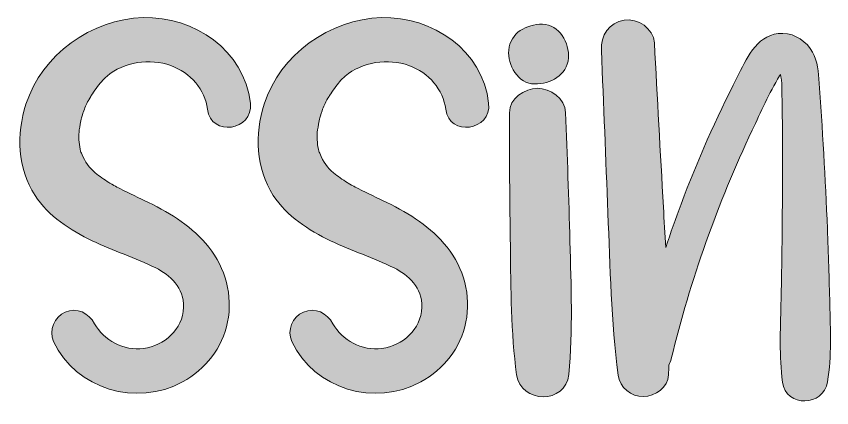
# Model space of a CAD drawing. Header units: inches. Extents: x 46 to 1034, y -889 to -193.
# Drawn here: x 416 to 711.6, y -521.6 to -379.6 of the extents above; entities that cross this region are included whole.
import ezdxf

# ---------------------------------------------------------------- set-up
doc = ezdxf.new("R2010")
doc.units = ezdxf.units.IN
doc.header["$MEASUREMENT"] = 0
doc.layers.add('Layer 1', color=7, linetype='Continuous')

# ---------------------------------------------------------------- blocks, each defined once
blk = doc.blocks.new('block 2')
at = {"layer": 'Layer 1', "true_color": 0xffffff}
h = blk.add_hatch(color=7, dxfattribs=at)
h.dxf.hatch_style = 2
edge = h.paths.add_edge_path()
edge.add_spline(control_points=[(443.51, -461.07), (451.02, -464.71), (459.03, -467.21), (466.52, -470.92), (471.52, -473.4), (476.88, -478.15), (476.61, -485.18), (476.28, -493.44), (469.57, -499.1), (462.1, -500.12), (454.86, -501.12), (447.58, -497.13), (444.35, -491.15), (442.26, -487.3), (437.95, -485.08), (433.67, -486.93), (429.73, -488.63), (427.59, -493.62), (429.45, -497.6), (437.52, -514.91), (459.65, -521.42), (476.17, -512.29), (484.61, -507.63), (490.6, -500), (492.57, -490.5), (494.51, -481.1), (491.74, -470.81), (485.74, -463.39), (479.85, -456.09), (472.24, -451.22), (463.89, -447.16), (460.44, -445.48), (456.95, -443.91), (453.54, -442.14), (452.8, -441.76), (452.06, -441.37), (451.32, -440.97), (451.53, -441.07), (449.61, -439.99), (449.55, -439.95), (447.82, -438.86), (446.15, -437.68), (444.58, -436.37), (442.31, -434.47), (440.97, -432.6), (439.56, -429.27), (439.43, -428.98), (439.34, -428.76), (439.26, -428.58), (438.98, -427.51), (438.83, -426.38), (438.71, -425.28), (438.45, -422.88), (438.59, -421.93), (439.12, -418.78), (439.25, -417.98), (439.4, -417.18), (439.57, -416.39), (439.65, -416.24), (440.18, -414.49), (440.2, -414.45), (440.73, -412.97), (441.35, -411.53), (442.07, -410.13), (441.96, -410.39), (443.16, -408.33), (443.12, -408.38), (443.68, -407.52), (444.27, -406.65), (444.87, -405.81), (446.28, -403.85), (447.26, -402.69), (448.84, -401.31), (454.87, -396.05), (464.44, -394.8), (471.92, -397.47), (479.19, -400.07), (484.37, -406.21), (485.25, -413.33), (486.49, -423.38), (501.92, -421.18), (500.8, -411.14), (498.65, -391.82), (480.42, -379.59), (461.92, -380.08), (443.14, -380.59), (425.19, -393.52), (419.46, -411.46), (415.95, -422.43), (416.36, -434.72), (422.74, -444.58), (427.63, -452.14), (435.56, -457.22), (443.51, -461.07)], knot_values=[0, 0, 0, 0, 1, 1, 1, 2, 2, 2, 3, 3, 3, 4, 4, 4, 5, 5, 5, 6, 6, 6, 7, 7, 7, 8, 8, 8, 9, 9, 9, 10, 10, 10, 11, 11, 11, 12, 12, 12, 13, 13, 13, 14, 14, 14, 15, 15, 15, 16, 16, 16, 17, 17, 17, 18, 18, 18, 19, 19, 19, 20, 20, 20, 21, 21, 21, 22, 22, 22, 23, 23, 23, 24, 24, 24, 25, 25, 25, 26, 26, 26, 27, 27, 27, 28, 28, 28, 29, 29, 29, 30, 30, 30, 31, 31, 31, 31], degree=3, periodic=1)
h = blk.add_hatch(color=7, dxfattribs=at)
h.dxf.hatch_style = 2
edge = h.paths.add_edge_path()
edge.add_spline(control_points=[(525.96, -416.39), (526.04, -416.24), (526.57, -414.49), (526.59, -414.45), (527.12, -412.97), (527.74, -411.53), (528.45, -410.13), (528.35, -410.39), (529.54, -408.33), (529.5, -408.38), (530.07, -407.52), (530.65, -406.65), (531.26, -405.81), (532.67, -403.85), (533.65, -402.69), (535.22, -401.31), (541.26, -396.05), (550.82, -394.8), (558.31, -397.47), (565.58, -400.07), (570.76, -406.21), (571.63, -413.33), (572.87, -423.38), (588.31, -421.18), (587.19, -411.14), (585.03, -391.82), (566.8, -379.59), (548.31, -380.08), (529.52, -380.59), (511.58, -393.52), (505.84, -411.46), (502.34, -422.43), (502.75, -434.72), (509.13, -444.58), (514.01, -452.14), (521.95, -457.22), (529.9, -461.07), (537.41, -464.71), (545.42, -467.21), (552.91, -470.92), (557.91, -473.4), (563.27, -478.15), (562.99, -485.18), (562.67, -493.44), (555.96, -499.1), (548.49, -500.12), (541.25, -501.12), (533.96, -497.13), (530.73, -491.15), (528.65, -487.3), (524.33, -485.08), (520.06, -486.93), (516.11, -488.63), (513.97, -493.62), (515.84, -497.6), (523.91, -514.91), (546.04, -521.42), (562.56, -512.29), (571, -507.63), (576.99, -500), (578.95, -490.5), (580.9, -481.1), (578.12, -470.81), (572.13, -463.39), (566.24, -456.09), (558.63, -451.22), (550.28, -447.16), (546.83, -445.48), (543.34, -443.91), (539.93, -442.14), (539.19, -441.76), (538.45, -441.37), (537.71, -440.97), (537.92, -441.07), (536, -439.99), (535.94, -439.95), (534.21, -438.86), (532.53, -437.68), (530.97, -436.37), (528.7, -434.47), (527.35, -432.6), (525.94, -429.27), (525.81, -428.98), (525.72, -428.76), (525.65, -428.58), (525.37, -427.51), (525.22, -426.38), (525.1, -425.28), (524.84, -422.88), (524.98, -421.93), (525.51, -418.78), (525.64, -417.98), (525.78, -417.18), (525.96, -416.39)], knot_values=[0, 0, 0, 0, 1, 1, 1, 2, 2, 2, 3, 3, 3, 4, 4, 4, 5, 5, 5, 6, 6, 6, 7, 7, 7, 8, 8, 8, 9, 9, 9, 10, 10, 10, 11, 11, 11, 12, 12, 12, 13, 13, 13, 14, 14, 14, 15, 15, 15, 16, 16, 16, 17, 17, 17, 18, 18, 18, 19, 19, 19, 20, 20, 20, 21, 21, 21, 22, 22, 22, 23, 23, 23, 24, 24, 24, 25, 25, 25, 26, 26, 26, 27, 27, 27, 28, 28, 28, 29, 29, 29, 30, 30, 30, 31, 31, 31, 31], degree=3, periodic=1)
h = blk.add_hatch(color=7, dxfattribs=at)
h.dxf.hatch_style = 2
edge = h.paths.add_edge_path()
edge.add_spline(control_points=[(693.18, -484.03), (692.97, -493.53), (692.47, -502.87), (693.75, -512.31), (695.01, -521.64), (708.61, -521.33), (710.06, -512.23), (711.56, -502.81), (711.12, -493.45), (710.88, -483.94), (710.65, -474.86), (710.36, -465.77), (710, -456.69), (709.29, -438.53), (708.24, -420.36), (706.93, -402.23), (706.66, -398.4), (706.09, -394.53), (703.8, -391.32), (701.18, -387.61), (696.76, -385.31), (692.18, -385.85), (684.01, -386.81), (680.56, -395.33), (677.29, -401.72), (669.64, -416.65), (662.85, -432.02), (656.95, -447.73), (654.98, -452.97), (653.14, -458.25), (651.38, -463.55), (651.1, -458.64), (650.82, -453.72), (650.55, -448.8), (649.45, -428.94), (648.36, -409.07), (647.27, -389.21), (646.98, -383.98), (641.2, -380.28), (636.33, -380.97), (630.71, -381.75), (627.87, -386.66), (628.08, -391.91), (628.87, -411.59), (629.66, -431.26), (630.44, -450.94), (631.23, -470.6), (631.65, -490.25), (634.16, -509.78), (634.75, -514.28), (638.85, -517.72), (643.33, -517.62), (647.52, -517.53), (652.25, -514.32), (652.41, -509.69), (652.45, -508.51), (652.48, -507.32), (652.5, -506.14), (652.89, -505.45), (653.18, -504.7), (653.38, -503.89), (660.29, -475.33), (670.21, -447.5), (682.75, -420.93), (685.86, -414.36), (688.86, -407.45), (692.66, -401.24), (692.74, -401.12), (692.87, -400.94), (693.03, -400.75), (693.21, -401.69), (693.41, -402.71), (693.42, -402.96), (693.54, -405.17), (693.52, -407.39), (693.56, -409.6), (693.84, -425.32), (693.73, -441.05), (693.6, -456.77), (693.52, -465.86), (693.38, -474.95), (693.18, -484.03)], knot_values=[0, 0, 0, 0, 1, 1, 1, 2, 2, 2, 3, 3, 3, 4, 4, 4, 5, 5, 5, 6, 6, 6, 7, 7, 7, 8, 8, 8, 9, 9, 9, 10, 10, 10, 11, 11, 11, 12, 12, 12, 13, 13, 13, 14, 14, 14, 15, 15, 15, 16, 16, 16, 17, 17, 17, 18, 18, 18, 19, 19, 19, 20, 20, 20, 21, 21, 21, 22, 22, 22, 23, 23, 23, 24, 24, 24, 25, 25, 25, 26, 26, 26, 27, 27, 27, 27], degree=3, periodic=1)
h = blk.add_hatch(color=7, dxfattribs=at)
h.dxf.hatch_style = 2
edge = h.paths.add_edge_path()
edge.add_spline(control_points=[(603.89, -404.14), (609.58, -404.14), (615.6, -401.11), (616.14, -394.71), (616.59, -389.44), (612.83, -382.46), (606.71, -382.46), (601.02, -382.46), (595.01, -385.49), (594.46, -391.89), (594.02, -397.16), (597.78, -404.14), (603.89, -404.14)], knot_values=[0, 0, 0, 0, 1, 1, 1, 2, 2, 2, 3, 3, 3, 4, 4, 4, 4], degree=3, periodic=1)
h = blk.add_hatch(color=7, dxfattribs=at)
h.dxf.hatch_style = 2
edge = h.paths.add_edge_path()
edge.add_spline(control_points=[(597.35, -509.68), (598.77, -520.18), (615.24, -520.46), (616.26, -509.58), (617.76, -493.53), (617.08, -477.39), (616.66, -461.3), (616.24, -445.69), (615.74, -430.09), (615.1, -414.48), (614.9, -409.39), (609.52, -405.69), (604.86, -405.72), (600.3, -405.75), (594.71, -409.47), (594.71, -414.59), (594.71, -430.72), (594.84, -446.84), (595.06, -462.97), (595.28, -478.57), (595.26, -494.19), (597.35, -509.68)], knot_values=[0, 0, 0, 0, 1, 1, 1, 2, 2, 2, 3, 3, 3, 4, 4, 4, 5, 5, 5, 6, 6, 6, 7, 7, 7, 7], degree=3, periodic=1)
at = {"layer": 'Layer 1', "lineweight": 0}
for points, knots in [([(443.51, -461.07), (451.02, -464.71), (459.03, -467.21), (466.52, -470.92), (471.52, -473.4), (476.88, -478.15), (476.61, -485.18), (476.28, -493.44), (469.57, -499.1), (462.1, -500.12), (454.86, -501.12), (447.58, -497.13), (444.35, -491.15), (442.26, -487.3), (437.95, -485.08), (433.67, -486.93), (429.73, -488.63), (427.59, -493.62), (429.45, -497.6), (437.52, -514.91), (459.65, -521.42), (476.17, -512.29), (484.61, -507.63), (490.6, -500), (492.57, -490.5), (494.51, -481.1), (491.74, -470.81), (485.74, -463.39), (479.85, -456.09), (472.24, -451.22), (463.89, -447.16), (460.44, -445.48), (456.95, -443.91), (453.54, -442.14), (452.8, -441.76), (452.06, -441.37), (451.32, -440.97), (451.53, -441.07), (449.61, -439.99), (449.55, -439.95), (447.82, -438.86), (446.15, -437.68), (444.58, -436.37), (442.31, -434.47), (440.97, -432.6), (439.56, -429.27), (439.43, -428.98), (439.34, -428.76), (439.26, -428.58), (438.98, -427.51), (438.83, -426.38), (438.71, -425.28), (438.45, -422.88), (438.59, -421.93), (439.12, -418.78), (439.25, -417.98), (439.4, -417.18), (439.57, -416.39), (439.65, -416.24), (440.18, -414.49), (440.2, -414.45), (440.73, -412.97), (441.35, -411.53), (442.07, -410.13), (441.96, -410.39), (443.16, -408.33), (443.12, -408.38), (443.68, -407.52), (444.27, -406.65), (444.87, -405.81), (446.28, -403.85), (447.26, -402.69), (448.84, -401.31), (454.87, -396.05), (464.44, -394.8), (471.92, -397.47), (479.19, -400.07), (484.37, -406.21), (485.25, -413.33), (486.49, -423.38), (501.92, -421.18), (500.8, -411.14), (498.65, -391.82), (480.42, -379.59), (461.92, -380.08), (443.14, -380.59), (425.19, -393.52), (419.46, -411.46), (415.95, -422.43), (416.36, -434.72), (422.74, -444.58), (427.63, -452.14), (435.56, -457.22), (443.51, -461.07)], [0, 0, 0, 0, 1, 1, 1, 2, 2, 2, 3, 3, 3, 4, 4, 4, 5, 5, 5, 6, 6, 6, 7, 7, 7, 8, 8, 8, 9, 9, 9, 10, 10, 10, 11, 11, 11, 12, 12, 12, 13, 13, 13, 14, 14, 14, 15, 15, 15, 16, 16, 16, 17, 17, 17, 18, 18, 18, 19, 19, 19, 20, 20, 20, 21, 21, 21, 22, 22, 22, 23, 23, 23, 24, 24, 24, 25, 25, 25, 26, 26, 26, 27, 27, 27, 28, 28, 28, 29, 29, 29, 30, 30, 30, 31, 31, 31, 31]), ([(525.96, -416.39), (526.04, -416.24), (526.57, -414.49), (526.59, -414.45), (527.12, -412.97), (527.74, -411.53), (528.45, -410.13), (528.35, -410.39), (529.54, -408.33), (529.5, -408.38), (530.07, -407.52), (530.65, -406.65), (531.26, -405.81), (532.67, -403.85), (533.65, -402.69), (535.22, -401.31), (541.26, -396.05), (550.82, -394.8), (558.31, -397.47), (565.58, -400.07), (570.76, -406.21), (571.63, -413.33), (572.87, -423.38), (588.31, -421.18), (587.19, -411.14), (585.03, -391.82), (566.8, -379.59), (548.31, -380.08), (529.52, -380.59), (511.58, -393.52), (505.84, -411.46), (502.34, -422.43), (502.75, -434.72), (509.13, -444.58), (514.01, -452.14), (521.95, -457.22), (529.9, -461.07), (537.41, -464.71), (545.42, -467.21), (552.91, -470.92), (557.91, -473.4), (563.27, -478.15), (562.99, -485.18), (562.67, -493.44), (555.96, -499.1), (548.49, -500.12), (541.25, -501.12), (533.96, -497.13), (530.73, -491.15), (528.65, -487.3), (524.33, -485.08), (520.06, -486.93), (516.11, -488.63), (513.97, -493.62), (515.84, -497.6), (523.91, -514.91), (546.04, -521.42), (562.56, -512.29), (571, -507.63), (576.99, -500), (578.95, -490.5), (580.9, -481.1), (578.12, -470.81), (572.13, -463.39), (566.24, -456.09), (558.63, -451.22), (550.28, -447.16), (546.83, -445.48), (543.34, -443.91), (539.93, -442.14), (539.19, -441.76), (538.45, -441.37), (537.71, -440.97), (537.92, -441.07), (536, -439.99), (535.94, -439.95), (534.21, -438.86), (532.53, -437.68), (530.97, -436.37), (528.7, -434.47), (527.35, -432.6), (525.94, -429.27), (525.81, -428.98), (525.72, -428.76), (525.65, -428.58), (525.37, -427.51), (525.22, -426.38), (525.1, -425.28), (524.84, -422.88), (524.98, -421.93), (525.51, -418.78), (525.64, -417.98), (525.78, -417.18), (525.96, -416.39)], [0, 0, 0, 0, 1, 1, 1, 2, 2, 2, 3, 3, 3, 4, 4, 4, 5, 5, 5, 6, 6, 6, 7, 7, 7, 8, 8, 8, 9, 9, 9, 10, 10, 10, 11, 11, 11, 12, 12, 12, 13, 13, 13, 14, 14, 14, 15, 15, 15, 16, 16, 16, 17, 17, 17, 18, 18, 18, 19, 19, 19, 20, 20, 20, 21, 21, 21, 22, 22, 22, 23, 23, 23, 24, 24, 24, 25, 25, 25, 26, 26, 26, 27, 27, 27, 28, 28, 28, 29, 29, 29, 30, 30, 30, 31, 31, 31, 31]), ([(693.18, -484.03), (692.97, -493.53), (692.47, -502.87), (693.75, -512.31), (695.01, -521.64), (708.61, -521.33), (710.06, -512.23), (711.56, -502.81), (711.12, -493.45), (710.88, -483.94), (710.65, -474.86), (710.36, -465.77), (710, -456.69), (709.29, -438.53), (708.24, -420.36), (706.93, -402.23), (706.66, -398.4), (706.09, -394.53), (703.8, -391.32), (701.18, -387.61), (696.76, -385.31), (692.18, -385.85), (684.01, -386.81), (680.56, -395.33), (677.29, -401.72), (669.64, -416.65), (662.85, -432.02), (656.95, -447.73), (654.98, -452.97), (653.14, -458.25), (651.38, -463.55), (651.1, -458.64), (650.82, -453.72), (650.55, -448.8), (649.45, -428.94), (648.36, -409.07), (647.27, -389.21), (646.98, -383.98), (641.2, -380.28), (636.33, -380.97), (630.71, -381.75), (627.87, -386.66), (628.08, -391.91), (628.87, -411.59), (629.66, -431.26), (630.44, -450.94), (631.23, -470.6), (631.65, -490.25), (634.16, -509.78), (634.75, -514.28), (638.85, -517.72), (643.33, -517.62), (647.52, -517.53), (652.25, -514.32), (652.41, -509.69), (652.45, -508.51), (652.48, -507.32), (652.5, -506.14), (652.89, -505.45), (653.18, -504.7), (653.38, -503.89), (660.29, -475.33), (670.21, -447.5), (682.75, -420.93), (685.86, -414.36), (688.86, -407.45), (692.66, -401.24), (692.74, -401.12), (692.87, -400.94), (693.03, -400.75), (693.21, -401.69), (693.41, -402.71), (693.42, -402.96), (693.54, -405.17), (693.52, -407.39), (693.56, -409.6), (693.84, -425.32), (693.73, -441.05), (693.6, -456.77), (693.52, -465.86), (693.38, -474.95), (693.18, -484.03)], [0, 0, 0, 0, 1, 1, 1, 2, 2, 2, 3, 3, 3, 4, 4, 4, 5, 5, 5, 6, 6, 6, 7, 7, 7, 8, 8, 8, 9, 9, 9, 10, 10, 10, 11, 11, 11, 12, 12, 12, 13, 13, 13, 14, 14, 14, 15, 15, 15, 16, 16, 16, 17, 17, 17, 18, 18, 18, 19, 19, 19, 20, 20, 20, 21, 21, 21, 22, 22, 22, 23, 23, 23, 24, 24, 24, 25, 25, 25, 26, 26, 26, 27, 27, 27, 27]), ([(603.89, -404.14), (609.58, -404.14), (615.6, -401.11), (616.14, -394.71), (616.59, -389.44), (612.83, -382.46), (606.71, -382.46), (601.02, -382.46), (595.01, -385.49), (594.46, -391.89), (594.02, -397.16), (597.78, -404.14), (603.89, -404.14)], [0, 0, 0, 0, 1, 1, 1, 2, 2, 2, 3, 3, 3, 4, 4, 4, 4]), ([(597.35, -509.68), (598.77, -520.18), (615.24, -520.46), (616.26, -509.58), (617.76, -493.53), (617.08, -477.39), (616.66, -461.3), (616.24, -445.69), (615.74, -430.09), (615.1, -414.48), (614.9, -409.39), (609.52, -405.69), (604.86, -405.72), (600.3, -405.75), (594.71, -409.47), (594.71, -414.59), (594.71, -430.72), (594.84, -446.84), (595.06, -462.97), (595.28, -478.57), (595.26, -494.19), (597.35, -509.68)], [0, 0, 0, 0, 1, 1, 1, 2, 2, 2, 3, 3, 3, 4, 4, 4, 5, 5, 5, 6, 6, 6, 7, 7, 7, 7])]:
    blk.add_open_spline(points, degree=3, knots=knots, dxfattribs=at)

msp = doc.modelspace()

# ---------------------------------------------------------------- block references
at = {"layer": 'Layer 1'}
msp.add_blockref('block 2', (0, 0), dxfattribs=at)

doc.saveas('drawing.dxf')
